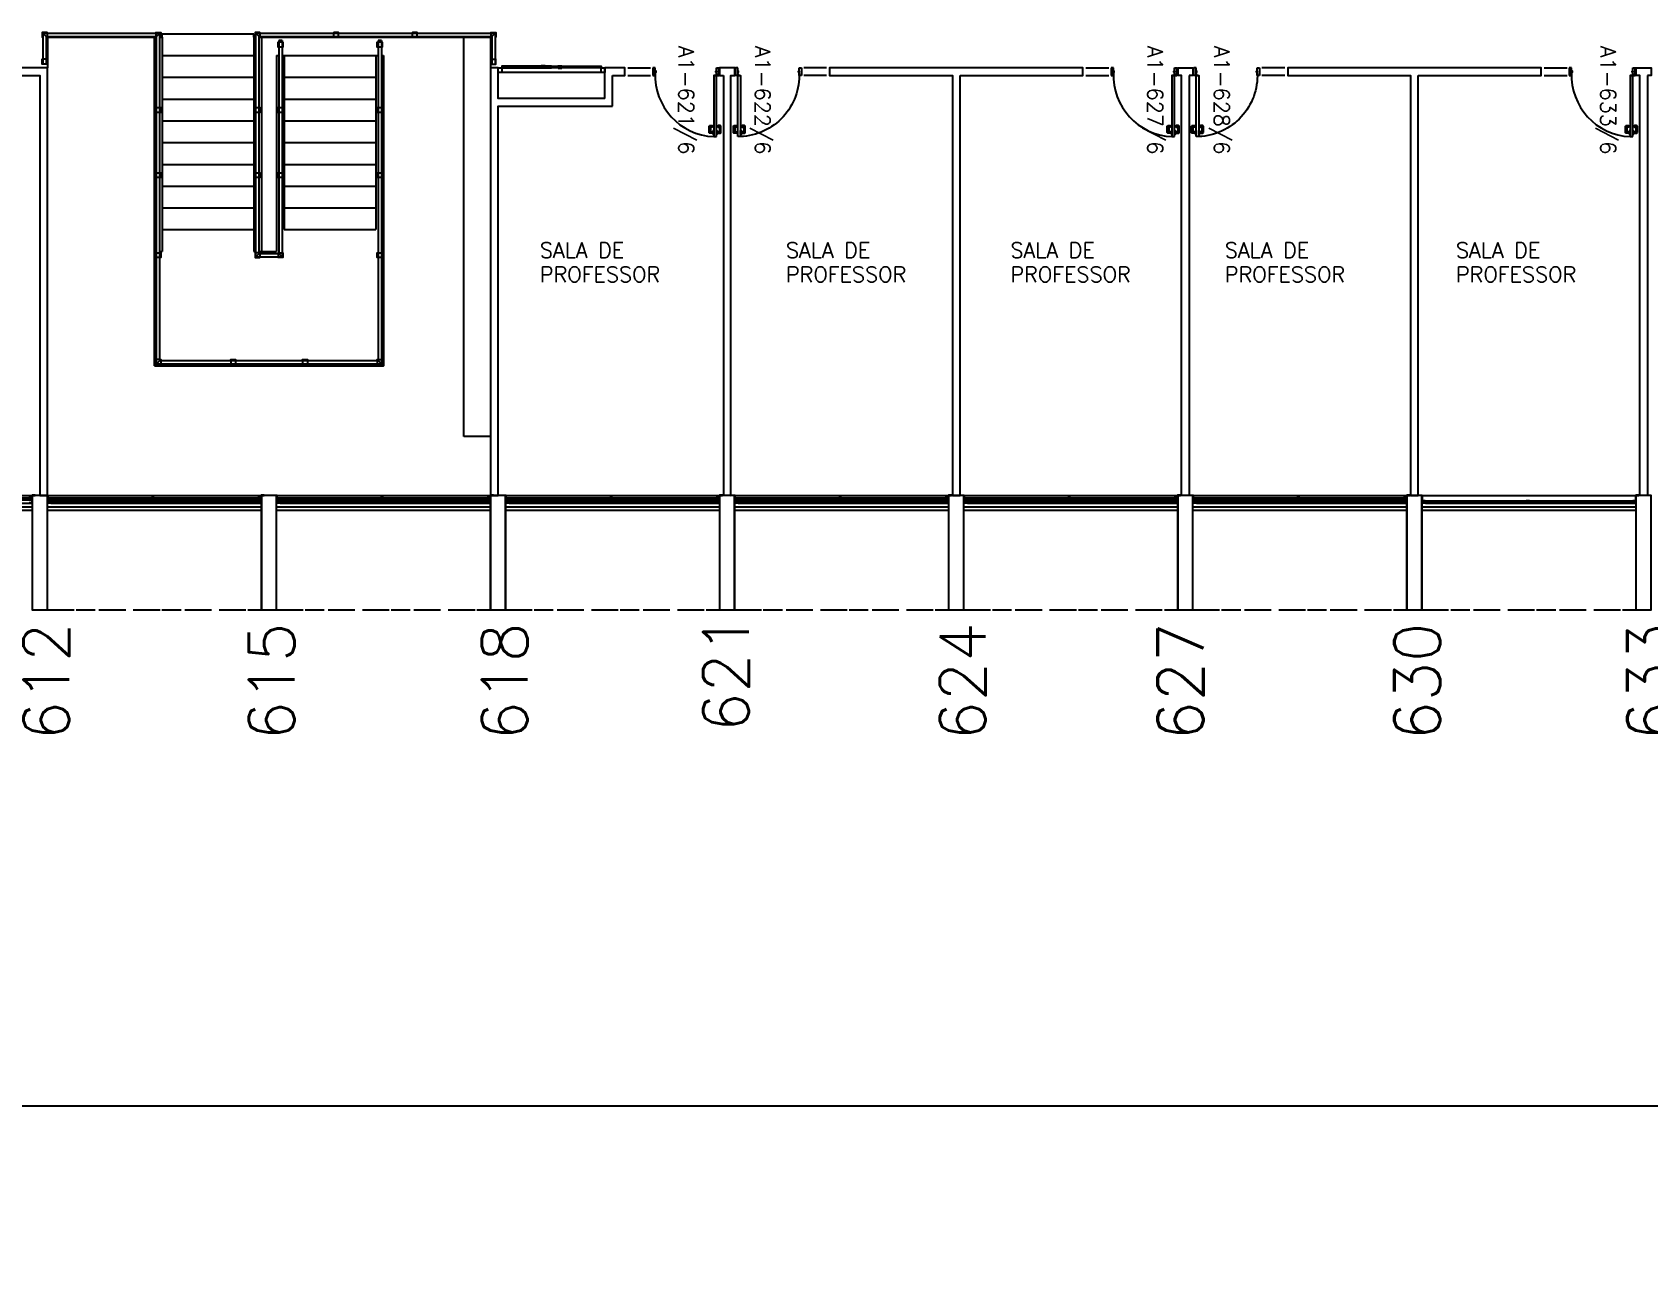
# Model space of a CAD drawing. Header units: millimetres. Extents: x 2308 to 2568, y 1142 to 1238.
# Drawn here: x 2468.43 to 2489.59, y 1146 to 1162.07 of the extents above; entities that cross this region are included whole.
import ezdxf

# ---------------------------------------------------------------- set-up
doc = ezdxf.new("R2010")
doc.units = ezdxf.units.MM
doc.linetypes.add('HIDDEN', pattern=[0.375, 0.25, -0.125])
doc.linetypes.add('HIDDEN2', pattern=[0.1875, 0.125, -0.0625])
for name, color, linetype in [('AR-BNC-VT1', 1, 'Continuous'), ('AR-COB-PRJ', 1, 'HIDDEN'), ('AR-COR-VT1', 2, 'Continuous'), ('AR-COR-VT2', 2, 'Continuous'), ('AR-DIV', 2, 'Continuous'), ('AR-EST-CNC', 3, 'Continuous'), ('AR-EST-CNC-IDE', 2, 'Continuous'), ('AR-PIS', 1, 'Continuous'), ('AR-PIS-VT1', 1, 'Continuous'), ('AR-PIS-VT2', 1, 'Continuous'), ('AR-POR-VT1', 191, 'Continuous'), ('BI-ESC', 7, 'Continuous'), ('BI-ESQ', 7, 'Continuous'), ('BI-POR', 7, 'Continuous'), ('BL-ESQ-01', 2, 'Continuous'), ('BL-ESQ-02', 2, 'Continuous'), ('BL-MOB-02', 122, 'Continuous'), ('BL-POR-01', 41, 'Continuous'), ('DT-ESQ-CRT', 43, 'Continuous'), ('DT-ESQ-VT1', 1, 'Continuous'), ('DT-ESQ-VT2', 2, 'Continuous'), ('DT-PRJ', 1, 'HIDDEN'), ('ESQ', 1, 'Continuous'), ('ESTR', 3, 'Continuous'), ('NOPILAR1', 2, 'Continuous'), ('PROJ', 1, 'HIDDEN2'), ('TEXTO', 2, 'Continuous'), ('TEXTO-ENDEREÇO', 2, 'Continuous'), ('USO1', 2, 'Continuous')]:
    doc.layers.add(name, color=color, linetype=linetype)
doc.styles.add('1', font='romans.shx')
doc.styles.add('NOPILAR', font='simplex.shx', dxfattribs={"height": 0.6})
doc.styles.add('UNB-100', font='simplex.shx', dxfattribs={"height": 0.2})
doc.styles.add('UNB-100-1', font='simplex.shx', dxfattribs={"height": 0.2})
doc.dimstyles.new('1-600', dxfattribs={"dimtxt": 1.1, "dimasz": 2.5, "dimexe": 2, "dimexo": 4, "dimgap": 0.2, "dimtad": 1, "dimdec": 0, "dimzin": 4, "dimdsep": 46, "dimlunit": 6, "dimtxsty": '1', "dimblk1": 'NONE', "dimblk2": 'NONE', "dimsah": 1, "dimcen": 0, "dimclrd": 2, "dimclre": 2, "dimclrt": 2, "dimadec": 0, "dimazin": 0, "dimtfac": 1, "dimtdec": 0, "dimtmove": 2, "dimatfit": 3, "dimldrblk": 'NONE', "dimfxl": 1, "dimtolj": 1, "dimtzin": 0, "dimarcsym": 0})

# ---------------------------------------------------------------- blocks, each defined once
blk = doc.blocks.new('PILAR-SLN')
blk.add_lwpolyline([(0.197, -72.501), (0.197, -74.001), (-0.003, -74.001), (-0.003, -72.501)], close=True)
blk = doc.blocks.new('*D82')
at = {"layer": 'USO1', "color": 2, "lineweight": -2, "transparency": 16777216}
for p, q in [((2450.531, 1150.505), (2450.531, 1146.005)), ((2546.629, 1150.505), (2546.629, 1146.005)), ((2546.629, 1148.005), (2450.531, 1148.005))]:
    blk.add_line(p, q, dxfattribs=at)
at = {"layer": 'USO1', "color": 2, "transparency": 16777216, "insert": (2498.58, 1148.938), "char_height": 1.1, "attachment_point": 5, "style": '1'}
blk.add_mtext('\\A1;Comunicação', dxfattribs=at)
blk = doc.blocks.new('_NONE')
at = {"color": 0, "linetype": 'ByBlock'}
blk.add_circle((0, 0), 0.25, dxfattribs=at)
blk = doc.blocks.new('perfil')
at = {"layer": 'DT-ESQ-CRT', "color": 2}
for p, q in [((0.13, -5.879), (0.093, -5.879)), ((0.093, -5.879), (0.093, -5.881)), ((0.093, -5.881), (0.131, -5.881)), ((0.131, -5.779), (0.131, -5.878)), ((0.171, -5.777), (0.133, -5.777)), ((0.133, -5.879), (0.133, -5.78)), ((0.134, -5.779), (0.171, -5.779)), ((0.171, -5.779), (0.171, -5.777))]:
    blk.add_line(p, q, dxfattribs=at)
for centre, radius, start, end in [((0.13, -5.878), 0.001, 270, 0), ((0.133, -5.779), 0.002, 90, 180), ((0.131, -5.879), 0.002, 270, 0), ((0.134, -5.78), 0.001, 90, 180)]:
    blk.add_arc(centre, radius, start, end, dxfattribs=at)
blk = doc.blocks.new('ef01-p')
at = {"layer": 'DT-ESQ-CRT'}
for points in [[(0.032, 0.051, -0.414214), (0.03, 0.053), (0.03, 0.077, 0.414214), (0.029, 0.078), (0.004, 0.078, 0.414214), (0.003, 0.077), (0.003, 0.065), (0.001, 0.065), (0.001, 0.077, -0.414214), (0.004, 0.079), (0.03, 0.079, -0.414214), (0.031, 0.077), (0.031, 0.053, 0.414214), (0.033, 0.052), (0.045, 0.052, -1), (0.045, 0.049), (0.004, 0.049, -0.414214), (0.001, 0.051), (0.001, 0.064), (0.003, 0.064), (0.003, 0.052, 0.414214), (0.004, 0.051), (0.045, 0.051)], [(1.374, 0.051, 0.414214), (1.376, 0.053), (1.376, 0.077, -0.414214), (1.377, 0.078), (1.402, 0.078, -0.414214), (1.403, 0.077), (1.403, 0.065), (1.405, 0.065), (1.405, 0.077, 0.414214), (1.403, 0.079), (1.377, 0.079, 0.414214), (1.375, 0.077), (1.375, 0.053, -0.414214), (1.374, 0.052), (1.361, 0.052, 1), (1.361, 0.049), (1.403, 0.049, 0.414214), (1.405, 0.051), (1.405, 0.064), (1.403, 0.064), (1.403, 0.052, -0.414214), (1.402, 0.051), (1.361, 0.051)], [(1.4, 0.095), (1.365, 0.095, -0.414214), (1.364, 0.096), (1.364, 0.105), (1.362, 0.105), (1.362, 0.095, 0.414214), (1.364, 0.093), (1.4, 0.093, 1), (1.4, 0.096), (1.388, 0.096, -0.414214), (1.387, 0.097), (1.387, 0.116, 0.414214), (1.385, 0.118), (1.364, 0.118, 0.414214), (1.362, 0.116), (1.362, 0.106), (1.364, 0.106), (1.364, 0.116, -0.414214), (1.365, 0.117), (1.385, 0.117, -0.414214), (1.385, 0.116), (1.385, 0.097, 0.414214), (1.388, 0.095)], [(2.755, 0.095), (2.791, 0.095, 0.414214), (2.792, 0.096), (2.792, 0.105), (2.793, 0.105), (2.793, 0.095, -0.414214), (2.791, 0.093), (2.755, 0.093, -1), (2.755, 0.096), (2.767, 0.096, 0.414214), (2.768, 0.097), (2.768, 0.116, -0.414214), (2.77, 0.118), (2.791, 0.118, -0.414214), (2.793, 0.116), (2.793, 0.107), (2.792, 0.107), (2.792, 0.116, 0.414214), (2.791, 0.117), (2.771, 0.117, 0.414214), (2.77, 0.116), (2.77, 0.097, -0.414214), (2.768, 0.095)]]:
    blk.add_lwpolyline(points, format="xyb", dxfattribs=at)
for points in [[(0.042, 0.077), (0.031, 0.077), (0.031, 0.078), (0.042, 0.078, -0.414214), (0.044, 0.076), (0.044, 0.068, -0.414214), (0.042, 0.066), (0.031, 0.066), (0.031, 0.067), (0.042, 0.067, 0.414214), (0.043, 0.068), (0.043, 0.076, 0.414214)], [(1.365, 0.077), (1.375, 0.077), (1.375, 0.078), (1.364, 0.078, 0.414214), (1.362, 0.076), (1.362, 0.068, 0.414214), (1.364, 0.066), (1.375, 0.066), (1.375, 0.067), (1.365, 0.067, -0.414214), (1.364, 0.068), (1.364, 0.076, -0.414214)], [(1.397, 0.117), (1.387, 0.117), (1.387, 0.118), (1.398, 0.118, -0.414214), (1.4, 0.116), (1.4, 0.108, -0.414214), (1.398, 0.106), (1.387, 0.106), (1.387, 0.107), (1.397, 0.107, 0.414214), (1.398, 0.108), (1.398, 0.116, 0.414214)], [(2.758, 0.117), (2.768, 0.117), (2.768, 0.118), (2.757, 0.118, 0.414214), (2.755, 0.116), (2.755, 0.108, 0.414214), (2.757, 0.106), (2.768, 0.106), (2.768, 0.107), (2.758, 0.107, -0.414214), (2.757, 0.108), (2.757, 0.116, -0.414214)], [(2.796, 0.12), (2.769, 0.12), (2.769, 0.121), (2.797, 0.121, -0.414214), (2.799, 0.119), (2.799, 0.093, -0.414214), (2.797, 0.091), (2.769, 0.091), (2.769, 0.093), (2.796, 0.093, 0.414214), (2.797, 0.093), (2.797, 0.118, 0.414214)]]:
    blk.add_lwpolyline(points, format="xyb", close=True, dxfattribs=at)
at = {"layer": 'DT-ESQ-VT1'}
for p, q in [((0, 0), (2.8, 0)), ((0.001, 0.15), (2.799, 0.15)), ((0.001, 0.093), (1.364, 0.093)), ((0.001, 0.118), (1.416, 0.118)), ((0.03, 0.079), (1.377, 0.079)), ((0.045, 0.049), (2.76, 0.049)), ((1.4, 0.093), (2.767, 0.093)), ((1.416, 0.118), (2.767, 0.118)), ((2.768, 0.118), (2.77, 0.118)), ((2.791, 0.093), (2.797, 0.093)), ((2.797, 0.121), (2.799, 0.121))]:
    blk.add_line(p, q, dxfattribs=at)
at = {"layer": 'DT-ESQ-VT2'}
for p, q in [((0.033, 0.062), (1.373, 0.062)), ((0.033, 0.062), (0.033, 0.056)), ((0.033, 0.056), (1.373, 0.056)), ((1.373, 0.062), (1.373, 0.056)), ((1.389, 0.104), (2.767, 0.104)), ((1.389, 0.098), (1.389, 0.104)), ((1.389, 0.098), (2.767, 0.098)), ((2.767, 0.104), (2.767, 0.098))]:
    blk.add_line(p, q, dxfattribs=at)
at = {"extrusion": (0, 0, -1), "zscale": -1, "rotation": 180}
blk.add_blockref('perfil', (0.131, -5.729), dxfattribs=at)
at = {"rotation": 180}
blk.add_blockref('perfil', (2.931, -5.729), dxfattribs=at)
blk = doc.blocks.new('ef02-p2')
at = {"layer": 'DT-ESQ-CRT'}
for p, q in [((1.379, 0.051), (1.364, 0.051)), ((1.398, 0.051), (1.41, 0.051))]:
    blk.add_line(p, q, dxfattribs=at)
blk.add_lwpolyline([(0.031, 0.051, -0.414214), (0.029, 0.053), (0.029, 0.077, 0.414214), (0.027, 0.078), (0.002, 0.078, 0.414214), (0.001, 0.077), (0.001, 0.065), (0, 0.065), (0, 0.077, -0.414214), (0.002, 0.079), (0.028, 0.079, -0.414214), (0.03, 0.077), (0.03, 0.053, 0.414214), (0.031, 0.052), (0.043, 0.052, -1), (0.043, 0.049), (0.002, 0.049, -0.414214), (0, 0.051), (0, 0.064), (0.001, 0.064), (0.001, 0.052, 0.414214), (0.002, 0.051), (0.043, 0.051)], format="xyb", dxfattribs=at)
blk.add_lwpolyline([(0.04, 0.077), (0.03, 0.077), (0.03, 0.078), (0.041, 0.078, -0.414214), (0.043, 0.076), (0.043, 0.068, -0.414214), (0.041, 0.066), (0.03, 0.066), (0.03, 0.067), (0.04, 0.067, 0.414214), (0.041, 0.068), (0.041, 0.076, 0.414214)], format="xyb", close=True, dxfattribs=at)
at = {"layer": 'DT-ESQ-CRT', "color": 2}
for points in [[(1.395, 0.079), (1.379, 0.079, 0.414214), (1.377, 0.077), (1.377, 0.053), (1.379, 0.053), (1.379, 0.077, -0.414214), (1.38, 0.078), (1.395, 0.078, -0.414214), (1.396, 0.077), (1.396, 0.053, 0.414214), (1.398, 0.051), (1.379, 0.051), (1.379, 0.052), (1.364, 0.052, 1), (1.364, 0.049), (1.41, 0.049, 1), (1.41, 0.052), (1.398, 0.052, -0.414214), (1.397, 0.053), (1.397, 0.077, 0.414214)], [(1.367, 0.077), (1.377, 0.077), (1.377, 0.078), (1.366, 0.078, 0.414214), (1.364, 0.076), (1.364, 0.068, 0.414214), (1.366, 0.066), (1.377, 0.066), (1.377, 0.067), (1.367, 0.067, -0.414214), (1.366, 0.068), (1.366, 0.076, -0.414214)], [(1.407, 0.077), (1.397, 0.077), (1.397, 0.078), (1.408, 0.078, -0.414214), (1.41, 0.076), (1.41, 0.068, -0.414214), (1.408, 0.066), (1.397, 0.066), (1.397, 0.067), (1.407, 0.067, 0.414214), (1.408, 0.068), (1.408, 0.076, 0.414214)], [(2.763, 0.078), (2.774, 0.078), (2.774, 0.079), (2.763, 0.079, 0.414214), (2.761, 0.077), (2.761, 0.069, 0.414214), (2.763, 0.067), (2.774, 0.067), (2.774, 0.068), (2.763, 0.068, -0.414214), (2.762, 0.069), (2.762, 0.077, -0.414214)]]:
    blk.add_lwpolyline(points, format="xyb", close=True, dxfattribs=at)
blk.add_lwpolyline([(2.797, 0.063), (2.799, 0.063), (2.799, 0.077, 0.414214), (2.797, 0.079), (2.776, 0.079, 0.414214), (2.774, 0.077), (2.774, 0.053, -0.414214), (2.773, 0.052), (2.76, 0.052, 1), (2.76, 0.049), (2.797, 0.049, 0.414214), (2.799, 0.051), (2.799, 0.061), (2.797, 0.061), (2.797, 0.052, -0.414214), (2.796, 0.051), (2.76, 0.051), (2.773, 0.051, 0.414214), (2.775, 0.053), (2.775, 0.077, -0.414214), (2.776, 0.078), (2.796, 0.078, -0.414214), (2.797, 0.077), (2.797, 0.063)], format="xyb", dxfattribs=at)
at = {"layer": 'DT-ESQ-VT1'}
for p, q in [((0, 0.149), (2.767, 0.149)), ((0, 0), (2.8, 0)), ((0.028, 0.079), (2.763, 0.079)), ((0.043, 0.049), (2.76, 0.049))]:
    blk.add_line(p, q, dxfattribs=at)
at = {"layer": 'DT-ESQ-VT2'}
for p, q in [((0.032, 0.062), (1.375, 0.062)), ((0.032, 0.062), (0.032, 0.056)), ((0.032, 0.056), (1.375, 0.056)), ((1.375, 0.062), (1.375, 0.056)), ((1.399, 0.063), (2.772, 0.063)), ((1.399, 0.063), (1.399, 0.056)), ((1.399, 0.056), (2.772, 0.056))]:
    blk.add_line(p, q, dxfattribs=at)
at = {"layer": 'DT-ESQ-VT2', "color": 2}
blk.add_line((2.772, 0.063), (2.772, 0.056), dxfattribs=at)
at = {"extrusion": (0, 0, -1), "zscale": -1, "rotation": 180}
blk.add_blockref('perfil', (0.133, -5.729), dxfattribs=at)
at = {"layer": 'DT-ESQ-CRT', "color": 2, "rotation": 180}
blk.add_blockref('perfil', (2.931, -5.729), dxfattribs=at)
blk = doc.blocks.new('pm02')
at = {"layer": 'BL-ESQ-02', "color": 2}
for p, q in [((0.01, 0.1), (0.01, 0)), ((0.04, 0.1), (0.01, 0.1)), ((0.04, 0), (0.01, 0)), ((0.04, 0.1), (0.04, 0)), ((0.872, 0.1), (0.842, 0.1)), ((0.842, 0.1), (0.842, 0)), ((0.842, 0), (0.872, 0)), ((0.872, 0), (0.872, 0.1))]:
    blk.add_line(p, q, dxfattribs=at)
for points in [[(0.041, 0.901), (0.041, 0.101), (0.076, 0.101), (0.076, 0.901)], [(0.04, 0.043), (0.04, 0.058), (0.05, 0.058), (0.05, 0.043)], [(0.842, 0.043), (0.842, 0.058), (0.832, 0.058), (0.832, 0.043)]]:
    blk.add_lwpolyline(points, close=True, dxfattribs=at)
for points in [[(0, 0.01), (0, 0.09), (0.01, 0.09)], [(0.01, 0.01), (0, 0.01)]]:
    blk.add_lwpolyline(points, dxfattribs=at)
at = {"layer": 'DT-ESQ-VT1'}
for points in [[(0.034, 0.855), (-0.01, 0.855, 0.414214), (-0.019, 0.846), (-0.019, 0.766, 0.414214), (-0.01, 0.757), (0.019, 0.757), (0.019, 0.775), (-0.001, 0.775), (-0.001, 0.837), (0.034, 0.837)], [(0.083, 0.855), (0.127, 0.855, -0.414214), (0.136, 0.846), (0.136, 0.766, -0.414214), (0.127, 0.757), (0.098, 0.757), (0.098, 0.775), (0.118, 0.775), (0.118, 0.837), (0.083, 0.837)]]:
    blk.add_lwpolyline(points, format="xyb", dxfattribs=at)
for points in [[(0.041, 0.872), (0.041, 0.82), (0.034, 0.82), (0.034, 0.872)], [(0.076, 0.872), (0.076, 0.82), (0.083, 0.82), (0.083, 0.872)], [(0.04, 0.1), (0.04, 0.075), (0.041, 0.075), (0.041, 0.1)], [(0.041, 0.101), (0.066, 0.101), (0.066, 0.1), (0.041, 0.1)]]:
    blk.add_lwpolyline(points, close=True, dxfattribs=at)
blk.add_arc((0.041, 0.1), 0.802, 357.498, 87.498, dxfattribs=at)
blk = doc.blocks.new('em02')
at = {"layer": 'BL-ESQ-01', "color": 1}
for p, q in [((0.33, 0.1), (0.03, 0.1)), ((0.33, 0), (0.03, 0))]:
    blk.add_line(p, q, dxfattribs=at)
blk = doc.blocks.new('fac-escada-planta sobreloja')
at = {"layer": 'AR-COR-VT1', "linetype": 'Continuous'}
for points in [[(-2.991, 4.36), (-2.991, 4.369), (-3.055, 4.369), (-3.055, 4.306), (-3.045, 4.306)], [(-3.001, 4.306), (-2.991, 4.306), (-2.991, 4.315)], [(-1.566, 4.36), (-1.566, 4.369), (-1.502, 4.369), (-1.502, 4.306), (-1.512, 4.306)], [(-1.556, 4.306), (-1.566, 4.306), (-1.566, 4.315)], [(-0.202, 4.36), (-0.202, 4.369), (-0.266, 4.369), (-0.266, 4.306), (-0.256, 4.306)], [(-0.212, 4.306), (-0.202, 4.306), (-0.202, 4.315)], [(0.044, 4.176), (0.034, 4.176), (0.034, 4.239), (0.044, 4.239)], [(0.088, 4.239), (0.098, 4.239), (0.098, 4.176), (0.088, 4.176)], [(0.828, 4.36), (0.828, 4.369), (0.764, 4.369), (0.764, 4.36)], [(0.764, 4.315), (0.764, 4.306), (0.828, 4.306), (0.828, 4.315)], [(1.344, 4.176), (1.334, 4.176), (1.334, 4.239), (1.344, 4.239)], [(1.388, 4.239), (1.398, 4.239), (1.398, 4.176), (1.388, 4.176)], [(1.857, 4.36), (1.857, 4.369), (1.794, 4.369), (1.794, 4.36)], [(1.794, 4.315), (1.794, 4.306), (1.857, 4.306), (1.857, 4.315)], [(2.823, 4.36), (2.823, 4.369), (2.887, 4.369), (2.887, 4.306), (2.877, 4.306)], [(2.833, 4.306), (2.823, 4.306), (2.823, 4.315)], [(-3.001, 4.017), (-2.991, 4.017), (-2.991, 3.954), (-3.055, 3.954), (-3.055, 4.017), (-3.045, 4.017)], [(2.833, 4.017), (2.823, 4.017), (2.823, 3.954), (2.887, 3.954), (2.887, 4.017), (2.877, 4.017)], [(-1.556, 3.321), (-1.566, 3.321), (-1.566, 3.384), (-1.556, 3.384)], [(-1.512, 3.384), (-1.502, 3.384), (-1.502, 3.321), (-1.512, 3.321)], [(-0.256, 3.321), (-0.266, 3.321), (-0.266, 3.384), (-0.256, 3.384)], [(-0.212, 3.384), (-0.202, 3.384), (-0.202, 3.321), (-0.212, 3.321)], [(0.044, 3.321), (0.034, 3.321), (0.034, 3.384), (0.044, 3.384)], [(0.088, 3.384), (0.098, 3.384), (0.098, 3.321), (0.088, 3.321)], [(1.344, 3.321), (1.334, 3.321), (1.334, 3.384), (1.344, 3.384)], [(1.388, 3.384), (1.398, 3.384), (1.398, 3.321), (1.388, 3.321)], [(-1.556, 2.466), (-1.566, 2.466), (-1.566, 2.529), (-1.556, 2.529)], [(-1.512, 2.529), (-1.502, 2.529), (-1.502, 2.466), (-1.512, 2.466)], [(-0.256, 2.466), (-0.266, 2.466), (-0.266, 2.529), (-0.256, 2.529)], [(-0.212, 2.529), (-0.202, 2.529), (-0.202, 2.466), (-0.212, 2.466)], [(0.044, 2.466), (0.034, 2.466), (0.034, 2.529), (0.044, 2.529)], [(0.088, 2.529), (0.098, 2.529), (0.098, 2.466), (0.088, 2.466)], [(1.344, 2.466), (1.334, 2.466), (1.334, 2.529), (1.344, 2.529)], [(1.388, 2.529), (1.398, 2.529), (1.398, 2.466), (1.388, 2.466)], [(-1.556, 1.418), (-1.566, 1.418), (-1.566, 1.482), (-1.556, 1.482)], [(-1.512, 1.482), (-1.502, 1.482), (-1.502, 1.418), (-1.512, 1.418)], [(-0.256, 1.482), (-0.266, 1.482), (-0.266, 1.418), (-0.202, 1.418), (-0.202, 1.428)], [(-0.202, 1.472), (-0.202, 1.482), (-0.212, 1.482)], [(0.088, 1.482), (0.098, 1.482), (0.098, 1.418), (0.034, 1.418), (0.034, 1.428)], [(0.034, 1.472), (0.034, 1.482), (0.044, 1.482)], [(1.344, 1.418), (1.334, 1.418), (1.334, 1.482), (1.344, 1.482)], [(1.388, 1.482), (1.398, 1.482), (1.398, 1.418), (1.388, 1.418)], [(-1.502, 0.028), (-1.502, 0.018), (-1.566, 0.018), (-1.566, 0.082), (-1.556, 0.082)], [(-1.512, 0.082), (-1.502, 0.082), (-1.502, 0.072)], [(-0.586, 0.072), (-0.586, 0.082), (-0.522, 0.082), (-0.522, 0.072)], [(-0.522, 0.028), (-0.522, 0.018), (-0.586, 0.018), (-0.586, 0.028)], [(0.354, 0.072), (0.354, 0.082), (0.418, 0.082), (0.418, 0.072)], [(0.418, 0.028), (0.418, 0.018), (0.354, 0.018), (0.354, 0.028)], [(1.388, 0.082), (1.398, 0.082), (1.398, 0.018), (1.334, 0.018), (1.334, 0.028)], [(1.334, 0.072), (1.334, 0.082), (1.344, 0.082)]]:
    blk.add_lwpolyline(points, dxfattribs=at)
at = {"layer": 'AR-COR-VT2', "linetype": 'Continuous'}
for p, q in [((-3.045, 4.36), (-1.512, 4.36)), ((-3.045, 4.36), (-3.001, 4.315)), ((-3.001, 4.315), (-1.556, 4.315)), ((-1.556, 4.315), (-1.512, 4.36)), ((-1.556, 0.028), (-1.556, 4.315)), ((-1.512, 0.072), (-1.512, 4.36)), ((-0.256, 1.428), (-0.256, 4.36)), ((-0.256, 4.36), (2.877, 4.36)), ((-0.256, 4.36), (-0.212, 4.315)), ((-0.212, 1.472), (-0.212, 4.315)), ((-0.212, 4.315), (2.833, 4.315)), ((2.877, 4.36), (2.833, 4.315))]:
    blk.add_line(p, q, dxfattribs=at)
at = {"layer": 'AR-COR-VT2'}
for p, q in [((-3.045, 4.36), (-3.045, 3.954)), ((-3.001, 4.315), (-3.001, 3.954)), ((0.044, 4.263), (0.044, 1.472)), ((0.088, 4.263), (0.044, 4.263)), ((0.088, 4.263), (0.088, 1.428)), ((1.344, 4.263), (1.344, 0.072)), ((1.388, 4.263), (1.344, 4.263)), ((1.388, 4.263), (1.388, 0.028)), ((2.833, 4.315), (2.833, 3.954)), ((2.877, 4.36), (2.877, 3.954)), ((-0.256, 1.473), (-0.256, 1.473)), ((-0.212, 1.472), (-0.256, 1.428)), ((-0.256, 1.428), (0.088, 1.428)), ((-0.212, 1.472), (0.044, 1.472)), ((0.044, 1.472), (0.088, 1.428)), ((-1.512, 0.072), (-1.556, 0.028)), ((-1.556, 0.028), (1.388, 0.028)), ((-1.512, 0.072), (1.344, 0.072)), ((1.344, 0.072), (1.388, 0.028)), ((1.344, 0.072), (1.388, 0.028)), ((1.388, 0.072), (1.388, 0.072))]:
    blk.add_line(p, q, dxfattribs=at)
at = {"layer": 'AR-PIS-VT1', "ltscale": 0.2}
for p, q in [((-1.484, 4.35), (-0.284, 4.35)), ((-1.484, 4.304), (-1.484, 4.35)), ((-0.284, 4.304), (-0.284, 4.35)), ((-1.484, 4.065), (-0.284, 4.065)), ((0.116, 4.065), (1.316, 4.065)), ((-1.484, 3.78), (-0.284, 3.78)), ((0.116, 3.78), (1.316, 3.78)), ((-1.484, 3.495), (-0.284, 3.495)), ((0.116, 3.495), (1.316, 3.495)), ((-1.484, 3.21), (-0.284, 3.21)), ((0.116, 3.21), (1.316, 3.21)), ((-1.484, 2.925), (-0.284, 2.925)), ((0.116, 2.925), (1.316, 2.925)), ((-1.484, 2.64), (-0.284, 2.64)), ((0.116, 2.64), (1.316, 2.64)), ((-1.484, 2.355), (-0.284, 2.355)), ((0.116, 2.355), (1.316, 2.355)), ((-1.484, 2.07), (-0.284, 2.07)), ((0.116, 2.07), (1.316, 2.07)), ((-1.484, 1.785), (-0.284, 1.785))]:
    blk.add_line(p, q, dxfattribs=at)
at = {"layer": 'AR-PIS-VT2', "ltscale": 0.2}
for p, q in [((-2.984, 4.304), (-1.556, 4.304)), ((-2.984, 4.304), (-2.984, 3.904)), ((-1.584, 0), (-1.584, 4.304)), ((-1.512, 4.304), (-1.484, 4.304)), ((-1.484, 4.304), (-1.484, 1.5)), ((-0.284, 4.304), (-0.284, 1.5)), ((-0.284, 4.304), (-0.256, 4.304)), ((-0.212, 4.304), (2.816, 4.304)), ((-0.184, 4.304), (-0.184, 1.5)), ((2.816, 4.304), (2.816, 3.904)), ((0.016, 4.065), (0.016, 1.5)), ((0.016, 4.065), (0.044, 4.065)), ((0.088, 4.065), (0.116, 4.065)), ((0.116, 4.065), (0.116, 1.785)), ((1.316, 4.065), (1.316, 1.785)), ((1.316, 4.065), (1.344, 4.065)), ((1.388, 4.065), (1.416, 4.065)), ((1.416, 4.065), (1.416, 0)), ((0.116, 1.785), (1.316, 1.785)), ((-1.584, 1.5), (-1.556, 1.5)), ((-1.512, 1.5), (-1.484, 1.5)), ((-0.284, 1.5), (-0.256, 1.5)), ((-0.212, 1.5), (0.016, 1.5))]:
    blk.add_line(p, q, dxfattribs=at)
blk.add_lwpolyline([(-1.584, 0), (-1.584, 0), (-1.584, 0), (1.416, 0), (1.416, 0), (1.416, 0)], dxfattribs=at)
at = {"layer": 'DT-PRJ', "linetype": 'Continuous'}
for p, q in [((-2.991, 4.36), (-2.991, 4.315)), ((-1.566, 4.36), (-1.566, 4.315)), ((-0.202, 4.36), (-0.202, 4.315)), ((0.088, 4.239), (0.044, 4.239)), ((0.764, 4.315), (0.764, 4.36)), ((0.828, 4.315), (0.828, 4.36)), ((1.388, 4.239), (1.344, 4.239)), ((1.794, 4.315), (1.794, 4.36)), ((1.857, 4.315), (1.857, 4.36)), ((2.823, 4.36), (2.823, 4.315)), ((0.088, 4.176), (0.044, 4.176)), ((0.088, 4.176), (0.044, 4.176)), ((1.388, 4.176), (1.344, 4.176)), ((-3.001, 4.017), (-3.045, 4.017)), ((2.833, 4.017), (2.877, 4.017)), ((-1.556, 3.384), (-1.512, 3.384)), ((-1.512, 3.321), (-1.556, 3.321)), ((-0.256, 3.384), (-0.212, 3.384)), ((-0.212, 3.321), (-0.256, 3.321)), ((0.044, 3.384), (0.088, 3.384)), ((0.088, 3.321), (0.044, 3.321)), ((1.344, 3.384), (1.388, 3.384)), ((1.388, 3.321), (1.344, 3.321)), ((-1.556, 2.529), (-1.512, 2.529)), ((-1.512, 2.466), (-1.556, 2.466)), ((-0.256, 2.529), (-0.212, 2.529)), ((-0.212, 2.466), (-0.256, 2.466)), ((0.044, 2.529), (0.088, 2.529)), ((0.088, 2.466), (0.044, 2.466)), ((1.344, 2.529), (1.388, 2.529)), ((1.388, 2.466), (1.344, 2.466)), ((-1.556, 1.482), (-1.512, 1.482)), ((-0.212, 1.482), (-0.256, 1.482)), ((0.044, 1.482), (0.088, 1.482)), ((1.344, 1.482), (1.388, 1.482)), ((-1.512, 1.418), (-1.556, 1.418)), ((-0.202, 1.472), (-0.202, 1.428)), ((0.034, 1.472), (0.034, 1.428)), ((1.388, 1.418), (1.344, 1.418)), ((-1.512, 0.082), (-1.556, 0.082)), ((-1.502, 0.072), (-1.502, 0.028)), ((-0.586, 0.072), (-0.586, 0.028)), ((-0.522, 0.072), (-0.522, 0.028)), ((0.354, 0.072), (0.354, 0.028)), ((0.418, 0.072), (0.418, 0.028)), ((1.334, 0.072), (1.334, 0.028)), ((1.344, 0.082), (1.388, 0.082))]:
    blk.add_line(p, q, dxfattribs=at)
blk = doc.blocks.new('p-ar01-fechado')
at = {"layer": 'AR-POR-VT1', "color": 1}
for points in [[(0.541, -0.159), (0.54, -0.165)], [(0.589, -0.182), (0.54, -0.165)], [(0.548, -0.139), (0.55, -0.134)], [(0.599, -0.151), (0.55, -0.134)], [(0.591, -0.177), (0.589, -0.182)], [(0.598, -0.157), (0.599, -0.151)], [(0.757, -0.213), (0.758, -0.208)], [(0.758, -0.208), (0.808, -0.225)], [(0.75, -0.233), (0.748, -0.238)], [(0.748, -0.238), (0.797, -0.255)], [(0.799, -0.25), (0.797, -0.255)], [(0.806, -0.23), (0.808, -0.225)]]:
    blk.add_lwpolyline(points, dxfattribs=at)
at = {"layer": 'BL-MOB-02', "color": 2}
for points in [[(0.01, 0.028), (0.057, 0.012), (0.037, -0.045), (-0.01, -0.028)], [(1.283, -0.421), (1.33, -0.438), (1.31, -0.494), (1.263, -0.477)]]:
    blk.add_lwpolyline(points, close=True, dxfattribs=at)
for points in [[(0.677, -0.185), (0.064, 0.031), (0.057, 0.012), (0.67, -0.205), (0.677, -0.185)], [(0.677, -0.185), (1.29, -0.401), (1.283, -0.421), (0.67, -0.205), (0.677, -0.185)]]:
    blk.add_lwpolyline(points, dxfattribs=at)
at = {"layer": 'BL-POR-01', "color": 2}
blk.add_line((1.263, -0.477), (0.037, -0.045), dxfattribs=at)

msp = doc.modelspace()

# ---------------------------------------------------------------- linework, layer by layer
at = {"layer": 'AR-BNC-VT1'}
for p, q in [((2474.081, 1156.776), (2474.081, 1162.005)), ((2474.431, 1156.776), (2474.081, 1156.776))]:
    msp.add_line(p, q, dxfattribs=at)
at = {"layer": 'AR-COB-PRJ'}
for p, q in [((2468.629, 1154.505), (2471.429, 1154.505)), ((2471.629, 1154.505), (2474.429, 1154.505)), ((2474.629, 1154.505), (2477.429, 1154.505)), ((2477.629, 1154.505), (2480.429, 1154.505)), ((2480.631, 1154.505), (2483.431, 1154.505)), ((2483.631, 1154.505), (2486.431, 1154.505)), ((2486.631, 1154.505), (2489.431, 1154.505))]:
    msp.add_line(p, q, dxfattribs=at)
at = {"layer": 'AR-DIV'}
for p, q in [((2475.931, 1161.205), (2475.931, 1161.605)), ((2476.031, 1161.105), (2476.031, 1161.505))]:
    msp.add_line(p, q, dxfattribs=at)
for points in [[(2468.631, 1156.005), (2468.631, 1161.605), (2466.873, 1161.605), (2466.873, 1161.505), (2468.531, 1161.505), (2468.532, 1156.005)], [(2480.581, 1161.505), (2482.189, 1161.505), (2482.189, 1161.605), (2478.873, 1161.605), (2478.873, 1161.505), (2480.481, 1161.505), (2480.481, 1156.005), (2480.581, 1156.005)], [(2486.581, 1161.505), (2488.189, 1161.505), (2488.189, 1161.605), (2484.873, 1161.605), (2484.873, 1161.505), (2486.481, 1161.505), (2486.481, 1156.005), (2486.581, 1156.005)]]:
    msp.add_lwpolyline(points, close=True, dxfattribs=at)
for points in [[(2474.531, 1161.605), (2474.431, 1161.605), (2474.431, 1156.005), (2474.531, 1156.005), (2474.531, 1161.105), (2476.031, 1161.105)], [(2475.931, 1161.205), (2474.531, 1161.205), (2474.531, 1161.605), (2474.531, 1161.605)], [(2476.031, 1161.505), (2476.189, 1161.505), (2476.189, 1161.605), (2475.931, 1161.605)], [(2477.481, 1161.505), (2477.481, 1156.006), (2477.581, 1156.005), (2477.581, 1161.505), (2477.631, 1161.505), (2477.631, 1161.605), (2477.431, 1161.605), (2477.431, 1161.505), (2477.481, 1161.505)], [(2483.581, 1161.505), (2483.581, 1156.005), (2483.481, 1156.005), (2483.481, 1161.505), (2483.431, 1161.505), (2483.431, 1161.605), (2483.631, 1161.605), (2483.631, 1161.505), (2483.581, 1161.505)], [(2489.581, 1161.505), (2489.581, 1156.005), (2489.481, 1156.005), (2489.481, 1161.505), (2489.431, 1161.505), (2489.431, 1161.605), (2489.631, 1161.605), (2489.631, 1161.505), (2489.581, 1161.505)]]:
    msp.add_lwpolyline(points, dxfattribs=at)
at = {"layer": 'AR-EST-CNC'}
for points in [[(2468.431, 1156.005), (2468.431, 1154.505), (2468.631, 1154.505), (2468.631, 1156.005), (2468.431, 1156.005)], [(2468.431, 1156.005), (2468.431, 1154.505), (2468.631, 1154.505), (2468.631, 1156.005), (2468.431, 1156.005)], [(2471.431, 1156.005), (2471.431, 1154.505), (2471.631, 1154.505), (2471.631, 1156.005), (2471.431, 1156.005)], [(2471.431, 1156.005), (2471.431, 1154.505), (2471.631, 1154.505), (2471.631, 1156.005), (2471.431, 1156.005)], [(2474.431, 1156.005), (2474.431, 1154.505), (2474.631, 1154.505), (2474.631, 1156.005), (2474.431, 1156.005)], [(2474.431, 1156.005), (2474.431, 1154.505), (2474.631, 1154.505), (2474.631, 1156.005), (2474.431, 1156.005)], [(2477.431, 1156.005), (2477.431, 1154.505), (2477.631, 1154.505), (2477.631, 1156.005), (2477.431, 1156.005)], [(2477.431, 1156.005), (2477.431, 1154.505), (2477.631, 1154.505), (2477.631, 1156.005), (2477.431, 1156.005)], [(2480.431, 1156.005), (2480.431, 1154.505), (2480.631, 1154.505), (2480.631, 1156.005), (2480.431, 1156.005)], [(2480.431, 1156.005), (2480.431, 1154.505), (2480.631, 1154.505), (2480.631, 1156.005), (2480.431, 1156.005)], [(2483.431, 1156.005), (2483.431, 1154.505), (2483.631, 1154.505), (2483.631, 1156.005), (2483.431, 1156.005)], [(2483.431, 1156.005), (2483.431, 1154.505), (2483.631, 1154.505), (2483.631, 1156.005), (2483.431, 1156.005)], [(2486.431, 1156.005), (2486.431, 1154.505), (2486.631, 1154.505), (2486.631, 1156.005), (2486.431, 1156.005)], [(2486.431, 1156.005), (2486.431, 1154.505), (2486.631, 1154.505), (2486.631, 1156.005), (2486.431, 1156.005)], [(2489.431, 1156.005), (2489.431, 1154.505), (2489.631, 1154.505), (2489.631, 1156.005), (2489.431, 1156.005)], [(2489.431, 1156.005), (2489.431, 1154.505), (2489.631, 1154.505), (2489.631, 1156.005), (2489.431, 1156.005)]]:
    msp.add_lwpolyline(points, dxfattribs=at)
at = {"layer": 'AR-PIS'}
for p, q in [((2468.431, 1155.805), (2465.631, 1155.805)), ((2471.431, 1155.805), (2468.631, 1155.805)), ((2474.431, 1155.805), (2471.631, 1155.805)), ((2477.431, 1155.805), (2474.631, 1155.805)), ((2480.431, 1155.805), (2477.631, 1155.805)), ((2483.431, 1155.805), (2480.631, 1155.805)), ((2486.431, 1155.805), (2483.631, 1155.805)), ((2489.431, 1155.805), (2486.631, 1155.805))]:
    msp.add_line(p, q, dxfattribs=at)
at = {"layer": 'ESQ'}
for p, q in [((2468.629, 1156.005), (2471.429, 1156.005)), ((2468.629, 1155.93), (2471.429, 1155.93)), ((2471.629, 1156.005), (2474.429, 1156.005)), ((2471.629, 1155.93), (2474.429, 1155.93)), ((2474.629, 1156.005), (2477.429, 1156.005)), ((2474.629, 1155.93), (2477.429, 1155.93)), ((2477.629, 1156.005), (2480.429, 1156.005)), ((2477.629, 1155.93), (2480.429, 1155.93)), ((2480.629, 1156.005), (2483.429, 1156.005)), ((2480.629, 1155.93), (2483.429, 1155.93)), ((2483.629, 1156.005), (2486.429, 1156.005)), ((2483.629, 1155.93), (2486.429, 1155.93)), ((2486.629, 1156.005), (2489.429, 1156.005)), ((2486.629, 1155.93), (2489.429, 1155.93)), ((2468.629, 1155.855), (2471.429, 1155.855)), ((2471.629, 1155.855), (2474.429, 1155.855)), ((2474.629, 1155.855), (2477.429, 1155.855)), ((2477.629, 1155.855), (2480.429, 1155.855)), ((2480.629, 1155.855), (2483.429, 1155.855)), ((2483.629, 1155.855), (2486.429, 1155.855)), ((2486.629, 1155.855), (2489.429, 1155.855))]:
    msp.add_line(p, q, dxfattribs=at)
at = {"layer": 'PROJ'}
for p, q in [((2468.629, 1154.505), (2471.429, 1154.505)), ((2471.629, 1154.505), (2474.429, 1154.505)), ((2474.629, 1154.505), (2477.429, 1154.505)), ((2477.629, 1154.505), (2480.429, 1154.505)), ((2480.629, 1154.505), (2483.429, 1154.505)), ((2483.629, 1154.505), (2486.429, 1154.505)), ((2486.629, 1154.505), (2489.429, 1154.505))]:
    msp.add_line(p, q, dxfattribs=at)

# ---------------------------------------------------------------- block references
at = {"rotation": 19.43393782743845}
msp.add_blockref('p-ar01-fechado', (2474.531, 1161.575), dxfattribs=at)
at = {"layer": 'BI-ESC', "rotation": 2.57086166644399e-05}
msp.add_blockref('fac-escada-planta sobreloja', (2471.615, 1157.701), dxfattribs=at)
at = {"layer": 'BI-ESQ', "xscale": -1, "rotation": 2.580435289445404e-05}
for p in [(2476.559, 1161.505), (2482.559, 1161.505), (2488.559, 1161.505)]:
    msp.add_blockref('em02', p, dxfattribs=at)
at = {"layer": 'BI-ESQ'}
for name, p, rotation in [('em02', (2478.503, 1161.505), 2.580555467868789e-05), ('em02', (2484.503, 1161.505), 2.580555467868789e-05), ('ef01-p', (2465.631, 1155.855), 2.580435614390616e-05), ('ef01-p', (2468.631, 1155.855), 2.580435614390616e-05), ('ef01-p', (2471.631, 1155.855), 2.580435614390616e-05), ('ef01-p', (2474.631, 1155.855), 2.580435614390616e-05), ('ef01-p', (2477.631, 1155.855), 2.580435614390616e-05), ('ef01-p', (2480.631, 1155.855), 2.580435614390616e-05), ('ef01-p', (2483.631, 1155.855), 2.580435614390616e-05), ('ef02-p2', (2486.631, 1155.855), 2.580435614390616e-05)]:
    msp.add_blockref(name, p, dxfattribs=dict(at, rotation=rotation))
at = {"layer": 'BI-POR', "rotation": 180.0000258030241}
for p in [(2477.431, 1161.605), (2483.431, 1161.605), (2489.431, 1161.605)]:
    msp.add_blockref('pm02', p, dxfattribs=at)
at = {"layer": 'BI-POR', "xscale": -1, "rotation": 180.0000258043529}
for p in [(2477.631, 1161.605), (2483.631, 1161.605)]:
    msp.add_blockref('pm02', p, dxfattribs=at)
at = {"layer": 'ESTR', "xscale": -1}
for p in [(2468.626, 1228.506), (2471.626, 1228.506), (2474.626, 1228.506), (2477.626, 1228.506), (2480.626, 1228.506), (2483.626, 1228.506), (2486.626, 1228.506), (2489.626, 1228.506)]:
    msp.add_blockref('PILAR-SLN', p, dxfattribs=at)

# ---------------------------------------------------------------- texts
at = {"layer": 'AR-EST-CNC-IDE', "style": 'NOPILAR'}
for s, p in [('612', (2468.916, 1152.794)), ('615', (2471.866, 1152.794)), ('618', (2474.916, 1152.794)), ('624', (2480.916, 1152.794)), ('627', (2483.769, 1152.794)), ('630', (2486.869, 1152.794)), ('633', (2489.919, 1152.794))]:
    msp.add_text(s, height=0.6, rotation=90, dxfattribs=at).set_placement(p)
at = {"layer": 'NOPILAR1', "style": 'NOPILAR'}
for s, p in [('612', (2468.916, 1152.794)), ('612', (2468.916, 1152.794)), ('615', (2471.866, 1152.794)), ('615', (2471.866, 1152.794)), ('618', (2474.916, 1152.794)), ('618', (2474.916, 1152.794)), ('621', (2477.816, 1152.905)), ('621', (2477.816, 1152.905)), ('624', (2480.916, 1152.794)), ('624', (2480.916, 1152.794)), ('627', (2483.766, 1152.794)), ('627', (2483.766, 1152.794)), ('630', (2486.866, 1152.794)), ('630', (2486.866, 1152.794)), ('633', (2489.916, 1152.794)), ('633', (2489.916, 1152.794))]:
    msp.add_text(s, height=0.6, rotation=90, dxfattribs=at).set_placement(p)
at = {"layer": 'TEXTO', "style": 'UNB-100'}
for s, p in [('SALA DE', (2475.078, 1159.117)), ('SALA DE', (2478.3, 1159.117)), ('SALA DE', (2481.24, 1159.117)), ('SALA DE', (2484.048, 1159.117)), ('SALA DE', (2487.074, 1159.117)), ('PROFESSOR', (2475.078, 1158.799)), ('PROFESSOR', (2478.3, 1158.799)), ('PROFESSOR', (2481.24, 1158.799)), ('PROFESSOR', (2484.048, 1158.799)), ('PROFESSOR', (2487.074, 1158.799))]:
    msp.add_text(s, height=0.2, dxfattribs=at).set_placement(p)
at = {"layer": 'TEXTO-ENDEREÇO', "style": 'UNB-100-1'}
for s, p in [('A1-621/6', (2476.895, 1161.894)), ('A1-622/6', (2477.896, 1161.894)), ('A1-627/6', (2483.036, 1161.894)), ('A1-628/6', (2483.907, 1161.894)), ('A1-633/6', (2488.967, 1161.894))]:
    msp.add_text(s, height=0.2, rotation=270, dxfattribs=at).set_placement(p)

# ---------------------------------------------------------------- dimensions: what is measured, and where the dimension line sits
at = {"layer": 'USO1'}
dim = msp.add_aligned_dim(p1=(2546.629, 1154.505), p2=(2450.531, 1154.505), distance=6.5, text='Comunicação', dimstyle='1-600', dxfattribs=at)
dim.commit()
dim.dimension.update_dxf_attribs({"geometry": '*D82', "text_midpoint": (2498.58, 1148.938)})

doc.saveas('drawing.dxf')
